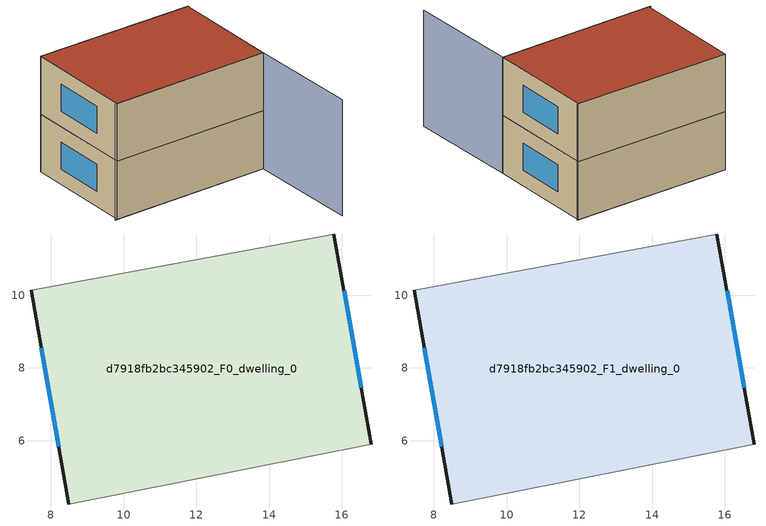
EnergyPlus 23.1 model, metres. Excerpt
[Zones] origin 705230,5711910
d7918fb2bc345902_F0_dwelling_0
 floor ground (EU_floor_Construction): 15.78,11.68 16.81,5.9 8.5,4.26 7.46,10.13 z0
 wall outside (EU_wall_Construction): 16.81,5.9 15.78,11.68 / 7.46,10.13 8.5,4.26 z0:3
 wall adiabatic (EU_wall_Construction): 15.78,11.68 7.46,10.13 / 8.5,4.26 16.81,5.9 z0:3
 window (EU_Window_Construction): 16.53,7.45 16.06,10.13 / 7.74,8.55 8.22,5.84 z0.81:2.19
d7918fb2bc345902_F1_dwelling_0
 floor to d7918fb2bc345902_F0_dwelling_0 (EU_floor_Construction): 15.78,11.68 16.81,5.9 8.5,4.26 7.46,10.13 z3
 wall outside (EU_wall_Construction): 16.81,5.9 15.78,11.68 / 7.46,10.13 8.5,4.26 z3:6
 wall adiabatic (EU_wall_Construction): 15.78,11.68 7.46,10.13 / 8.5,4.26 16.81,5.9 z3:6
 window (EU_Window_Construction): 16.53,7.45 16.06,10.13 / 7.74,8.55 8.22,5.84 z3.81:5.19
 roof outside (EU_roof_Construction): 16.81,5.9 15.78,11.68 7.46,10.13 8.5,4.26 z6
shading: 8.39,4.24 16.81,5.9 / 16.81,5.9 17.97,0.01 / 15.84,11.69 7.46,10.13 z0:6
[Building]
EU S2 Campaign: North Axis=0; Terrain=City; Solar Distribution=FullExterior
[Site:Location]
London: Latitude=51.5; Longitude=-0.5; Time Zone=0; Elevation=25
[SizingPeriod:WeatherFileDays]
AnnualSizingPeriod: Begin Month=1; Begin Day of Month=1; End Month=12; End Day of Month=31; Day of Week for Start Day=Monday; Use Weather File Daylight Saving Period=No; Use Weather File Rain and Snow Indicators=No
[MATERIAL]
EU_InternalMass_Material: Roughness=MediumRough; Thickness=0.1; Conductivity=1; Density=1800; Specific Heat=900; Thermal Absorptance=0.9; Solar Absorptance=0.7; Visible Absorptance=0.7
[MATERIAL:NOMASS] Roughness=MediumRough; Thermal Absorptance=0.9; Solar Absorptance=0.7; Visible Absorptance=0.7
Name | Thermal Resistance
EU_wall_NoMass | 0.735294
EU_roof_NoMass | 0.520833
EU_floor_NoMass | 1.81159
[WINDOWMATERIAL:SIMPLEGLAZINGSYSTEM]
EU_Window_SimpleGlazing: UFactor=3.92; Solar Heat Gain Coefficient=0.85; Visible Transmittance=0.85
[CONSTRUCTION]
EU_wall_Construction: EU_wall_NoMass
EU_roof_Construction: EU_roof_NoMass
EU_floor_Construction: EU_floor_NoMass
EU_Window_Construction: EU_Window_SimpleGlazing
EU_InternalMass_Construction: EU_InternalMass_Material
[ZONE] Type=1; Multiplier=1; Ceiling Height=autocalculate; Floor Area=autocalculate; Part of Total Floor Area=Yes
Name | Volume
d7918fb2bc345902_F0_dwelling_0 | 150.346
d7918fb2bc345902_F1_dwelling_0 | 150.345
[INTERNALMASS] Construction=EU_InternalMass_Construction; Surface Area=50.115
Name | Zone or ZoneList
d7918fb2bc345902_F0_dwelling_0_EU_InternalMass | d7918fb2bc345902_F0_dwelling_0
d7918fb2bc345902_F1_dwelling_0_EU_InternalMass | d7918fb2bc345902_F1_dwelling_0
[OTHEREQUIPMENT] Fuel Type=Electricity; Design Level Calculation Method=Watts/Area; Power per Zone Floor Area=1; Fraction Latent=0; Fraction Radiant=0; Fraction Lost=0; Carbon Dioxide Generation Rate=0; EndUse Subcategory=EU_Step8_InternalGains
Name | Zone or ZoneList or Space or SpaceList | Schedule
EU_Step8_InternalGain_d7918fb2bc345902_F0_dwelling_0_f000 | d7918fb2bc345902_F0_dwelling_0 | EU_Step8_GainSchedule_d7918fb2bc345902_F0_dwelling_0_f000
EU_Step8_InternalGain_d7918fb2bc345902_F1_dwelling_0_f000 | d7918fb2bc345902_F1_dwelling_0 | EU_Step8_GainSchedule_d7918fb2bc345902_F1_dwelling_0_f000
[ZONEVENTILATION:DESIGNFLOWRATE] Schedule=EU_AlwaysOn; Design Flow Rate Calculation Method=AirChanges/Hour; Air Changes per Hour=0.48; Ventilation Type=Natural; Fan Pressure Rise=0; Fan Total Efficiency=1; Constant Term Coefficient=1; Temperature Term Coefficient=0; Velocity Term Coefficient=0; Velocity Squared Term Coefficient=0; Minimum Indoor Temperature=-100; Maximum Indoor Temperature=100; Delta Temperature=-100; Minimum Outdoor Temperature=-100; Maximum Outdoor Temperature=100; Maximum Wind Speed=40
Name | Zone or ZoneList or Space or SpaceList
EU_ConstantAir_d7918fb2bc345902_F0_dwelling_0 | d7918fb2bc345902_F0_dwelling_0
EU_ConstantAir_d7918fb2bc345902_F1_dwelling_0 | d7918fb2bc345902_F1_dwelling_0
[HVACTEMPLATE:THERMOSTAT] Constant Heating Setpoint=20; Constant Cooling Setpoint=50
EU_HeatOnly_d7918fb2bc345902_F0_dwelling_0; EU_HeatOnly_d7918fb2bc345902_F1_dwelling_0
[HVACTEMPLATE:ZONE:IDEALLOADSAIRSYSTEM] System Availability Schedule=EU_AlwaysOn; Maximum Heating Supply Air Temperature=50; Minimum Cooling Supply Air Temperature=13; Maximum Heating Supply Air Humidity Ratio=0.0156; Minimum Cooling Supply Air Humidity Ratio=0.0077; Heating Limit=NoLimit; Cooling Limit=NoLimit; Heating Availability Schedule=EU_AlwaysOn; Cooling Availability Schedule=EU_CoolingOff; Dehumidification Control Type=ConstantSensibleHeatRatio; Cooling Sensible Heat Ratio=0.7; Dehumidification Setpoint=60; Humidification Control Type=None; Humidification Setpoint=30; Outdoor Air Method=None; Outdoor Air Flow Rate per Person=0.00944; Outdoor Air Flow Rate per Zone Floor Area=0; Outdoor Air Flow Rate per Zone=0; Demand Controlled Ventilation Type=None; Outdoor Air Economizer Type=NoEconomizer; Heat Recovery Type=None; Sensible Heat Recovery Effectiveness=0.7; Latent Heat Recovery Effectiveness=0.65
Name | Template Thermostat
d7918fb2bc345902_F0_dwelling_0 | EU_HeatOnly_d7918fb2bc345902_F0_dwelling_0
d7918fb2bc345902_F1_dwelling_0 | EU_HeatOnly_d7918fb2bc345902_F1_dwelling_0
[SIZING:ZONE] Zone Cooling Design Supply Air Temperature Input Method=SupplyAirTemperature; Zone Cooling Design Supply Air Temperature=13; Zone Heating Design Supply Air Temperature Input Method=SupplyAirTemperature; Zone Heating Design Supply Air Temperature=50; Zone Cooling Design Supply Air Humidity Ratio=0.008; Zone Heating Design Supply Air Humidity Ratio=0.008; Cooling Design Air Flow Method=DesignDay; Cooling Design Air Flow Rate=0; Cooling Minimum Air Flow per Zone Floor Area=0.000762; Cooling Minimum Air Flow=0; Cooling Minimum Air Flow Fraction=0.2; Heating Design Air Flow Method=DesignDay; Heating Design Air Flow Rate=0; Heating Maximum Air Flow per Zone Floor Area=0.002032; Heating Maximum Air Flow=0.141576; Heating Maximum Air Flow Fraction=0.3; Account for Dedicated Outdoor Air System=No; Dedicated Outdoor Air System Control Strategy=NeutralSupplyAir; Dedicated Outdoor Air Low Setpoint Temperature for Design=autosize; Dedicated Outdoor Air High Setpoint Temperature for Design=autosize; Zone Load Sizing Method=Sensible Load Only No Latent Load; Zone Latent Cooling Design Supply Air Humidity Ratio Input Method=HumidityRatioDifference; Zone Cooling Design Supply Air Humidity Ratio Difference=0.005; Zone Latent Heating Design Supply Air Humidity Ratio Input Method=HumidityRatioDifference; Zone Humidification Design Supply Air Humidity Ratio Difference=0.005
d7918fb2bc345902_F0_dwelling_0; d7918fb2bc345902_F1_dwelling_0
[SCHEDULE:CONSTANT]
Name | Hourly Value
EU_AlwaysOn | 1
EU_CoolingOff | 0
[SCHEDULE:FILE] Column Number=1; Rows to Skip at Top=0; Number of Hours of Data=8760; Column Separator=Comma; Interpolate to Timestep=No; Minutes per Item=60; Adjust Schedule for Daylight Savings=Yes
Name | File
EU_Step8_GainSchedule_d7918fb2bc345902_F0_dwelling_0_f000 | ../../schedules/d7918fb2bc345902/d7918fb2bc345902_F0_dwelling_0_f000_gain.csv
EU_Step8_GainSchedule_d7918fb2bc345902_F1_dwelling_0_f000 | ../../schedules/d7918fb2bc345902/d7918fb2bc345902_F1_dwelling_0_f000_gain.csv
